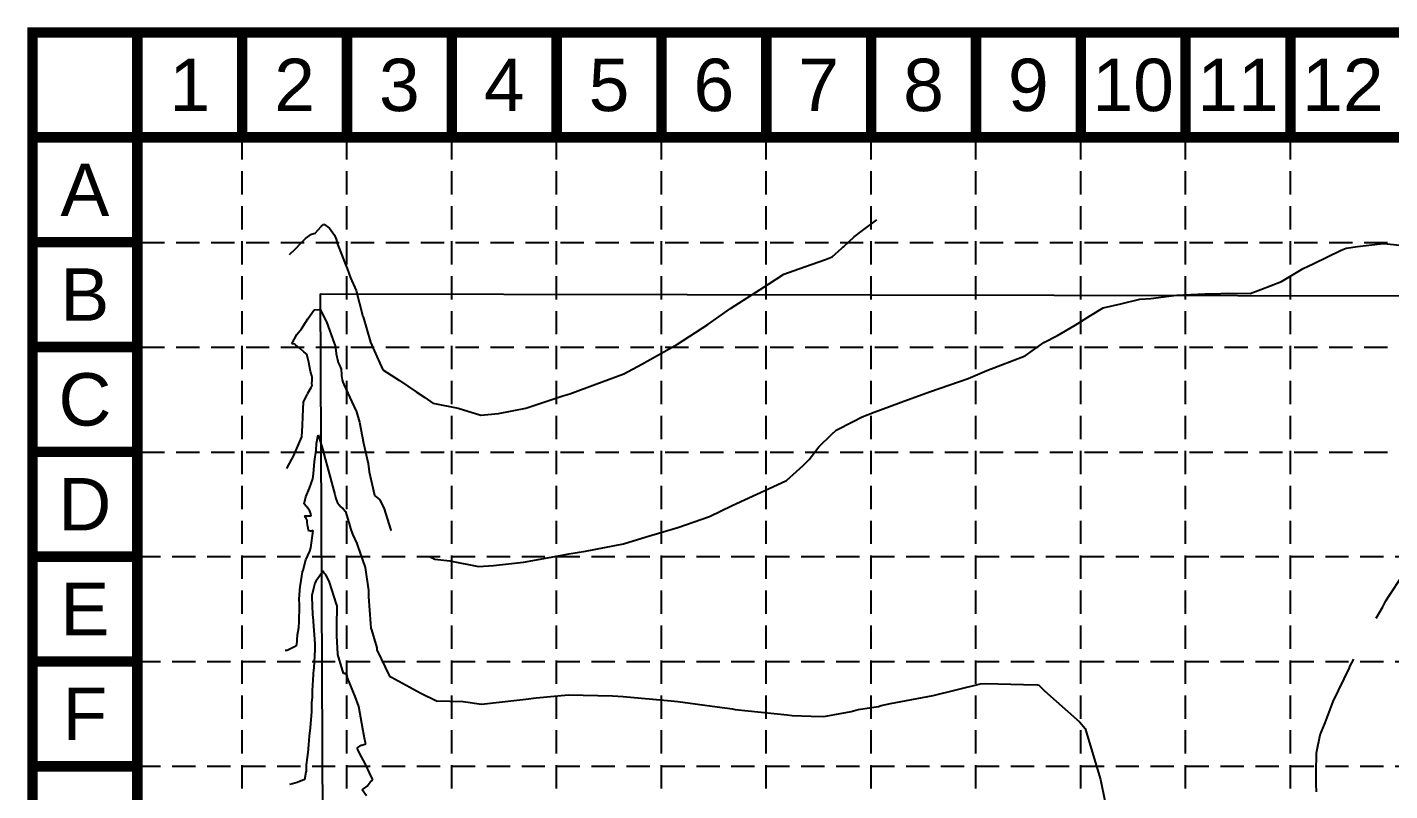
# Model space of a CAD drawing. Extents: x 626 to 3511, y 2890 to 4695.
# Drawn here: x 626 to 1211, y 4367 to 4695 of the extents above; entities that cross this region are included whole.
import ezdxf
from ezdxf.enums import TextEntityAlignment as Align

# ---------------------------------------------------------------- set-up
doc = ezdxf.new("R2010")
doc.units = 0
doc.header["$LTSCALE"] = 100
doc.header["$MEASUREMENT"] = 0
doc.linetypes.add('HIDDEN', pattern=[0.375, 0.25, -0.125])
for name, color, linetype in [('$-BNDY2', 4, 'CONTINUOUS'), ('BASE', 7, 'CONTINUOUS'), ('DG-XCONTOURS', 9, 'CONTINUOUS'), ('DG-XIDX_CONTOURS', 2, 'CONTINUOUS'), ('GRID', 254, 'HIDDEN')]:
    doc.layers.add(name, color=color, linetype=linetype)
doc.styles.get("Standard").update_dxf_attribs({"font": 'ARIAL.TTF'})

msp = doc.modelspace()

# ---------------------------------------------------------------- linework, layer by layer
at = {"layer": '$-BNDY2', "color": 7}
for q in [(3393.13, 4575.32), (754.02, 4124.74)]:
    msp.add_line((752.27, 4580.24), q, dxfattribs=at)
at = {"layer": 'BASE', "const_width": 4.5}
for points in [[(628.71, 2892.46), (3508.71, 2892.46), (3508.71, 4692.46), (628.71, 4692.46)], [(673.71, 2937.46), (3463.71, 2937.46), (3463.71, 4647.46), (673.71, 4647.46)]]:
    msp.add_lwpolyline(points, close=True, dxfattribs=at)
for points in [[(673.71, 4647.46), (673.71, 4692.46)], [(718.71, 4647.46), (718.71, 4692.46)], [(763.71, 4647.46), (763.71, 4692.46)], [(808.71, 4647.46), (808.71, 4692.46)], [(853.71, 4647.46), (853.71, 4692.46)], [(898.71, 4647.46), (898.71, 4692.46)], [(943.71, 4647.46), (943.71, 4692.46)], [(988.71, 4647.46), (988.71, 4692.46)], [(1033.71, 4647.46), (1033.71, 4692.46)], [(1078.71, 4647.46), (1078.71, 4692.46)], [(1123.71, 4647.46), (1123.71, 4692.46)], [(1168.71, 4647.46), (1168.71, 4692.46)], [(673.71, 4647.46), (628.71, 4647.46)], [(673.71, 4602.46), (628.71, 4602.46)], [(673.71, 4557.46), (628.71, 4557.46)], [(673.71, 4512.46), (628.71, 4512.46)], [(673.71, 4467.46), (628.71, 4467.46)], [(673.71, 4422.46), (628.71, 4422.46)], [(673.71, 4377.46), (628.71, 4377.46)]]:
    msp.add_lwpolyline(points, dxfattribs=at)
at = {"layer": 'DG-XCONTOURS', "color": 43}
for p, q in [((750.08, 4606.36, 1154), (752.61, 4609.22, 1154)), ((752.61, 4609.22, 1154), (753.74, 4610.18, 1154)), ((753.74, 4610.18, 1154), (756.15, 4608.53, 1154)), ((984.4, 4606.99, 1154), (991.15, 4612.07, 1154)), ((743.86, 4602.02, 1154), (745.94, 4604.04, 1154)), ((745.94, 4604.04, 1154), (748.51, 4605.86, 1154)), ((748.51, 4605.86, 1154), (750.08, 4606.36, 1154)), ((756.15, 4608.53, 1154), (758.42, 4605.4, 1154)), ((758.42, 4605.4, 1154), (759.12, 4603.78, 1154)), ((759.12, 4603.78, 1154), (759.64, 4601.62, 1154)), ((977.05, 4600.59, 1154), (981.48, 4604.67, 1154)), ((981.48, 4604.67, 1154), (984.4, 4606.99, 1154)), ((739.06, 4597.22, 1154), (741.59, 4599.65, 1154)), ((741.59, 4599.65, 1154), (743.86, 4602.02, 1154)), ((759.64, 4601.62, 1154), (761.4, 4597.25, 1154)), ((761.4, 4597.25, 1154), (762.81, 4593.61, 1154)), ((972.02, 4596.14, 1154), (976.16, 4599.91, 1154)), ((976.16, 4599.91, 1154), (976.76, 4600.38, 1154)), ((976.76, 4600.38, 1154), (977.05, 4600.59, 1154)), ((762.81, 4593.61, 1154), (763.84, 4591.15, 1154)), ((951.24, 4588.69, 1154), (960.14, 4591.91, 1154)), ((960.14, 4591.91, 1154), (960.22, 4591.94, 1154)), ((960.22, 4591.94, 1154), (960.48, 4592.04, 1154)), ((960.48, 4592.04, 1154), (969.2, 4595.06, 1154)), ((969.2, 4595.06, 1154), (972.02, 4596.14, 1154)), ((763.84, 4591.15, 1154), (765.24, 4587.21, 1154)), ((765.24, 4587.21, 1154), (767.59, 4581.7, 1154)), ((944.68, 4584.41, 1154), (951.24, 4588.69, 1154)), ((767.59, 4581.7, 1154), (770.58, 4570.47, 1154)), ((928.4, 4573.98, 1154), (944.68, 4584.41, 1154)), ((918.56, 4567.15, 1154), (928.4, 4573.98, 1154)), ((770.58, 4570.47, 1154), (770.61, 4570.4, 1154)), ((770.61, 4570.4, 1154), (770.63, 4570.35, 1154)), ((770.63, 4570.35, 1154), (773.8, 4559.54, 1154)), ((905.57, 4558.73, 1154), (918.56, 4567.15, 1154)), ((773.8, 4559.54, 1154), (776.55, 4553.36, 1154)), ((890.35, 4550.07, 1154), (905.57, 4558.73, 1154)), ((776.55, 4553.36, 1154), (777.02, 4552.38, 1154)), ((777.02, 4552.38, 1154), (777.2, 4551.84, 1154)), ((777.2, 4551.84, 1154), (779.06, 4547.67, 1154)), ((779.06, 4547.67, 1154), (786.19, 4543.04, 1154)), ((864, 4539.07, 1154), (882.58, 4545.87, 1154)), ((882.58, 4545.87, 1154), (890.35, 4550.07, 1154)), ((786.19, 4543.04, 1154), (793.43, 4538.15, 1154)), ((859.36, 4537.37, 1154), (864, 4539.07, 1154)), ((793.43, 4538.15, 1154), (797.12, 4535.83, 1154)), ((797.12, 4535.83, 1154), (800.51, 4533.33, 1154)), ((800.51, 4533.33, 1154), (811.41, 4531.23, 1154)), ((840.48, 4531.22, 1154), (856.43, 4536.45, 1154)), ((856.43, 4536.45, 1154), (859.36, 4537.37, 1154)), ((811.41, 4531.23, 1154), (821.17, 4528.18, 1154)), ((821.17, 4528.18, 1154), (828.72, 4528.96, 1154)), ((828.72, 4528.96, 1154), (840.48, 4531.22, 1154)), ((750.48, 4513.2, 1156), (750.59, 4516.01, 1156)), ((750.59, 4516.01, 1156), (751.39, 4519.77, 1156)), ((751.39, 4519.77, 1156), (753.42, 4513.26, 1156)), ((749.83, 4508.36, 1156), (750.48, 4513.2, 1156)), ((753.42, 4513.26, 1156), (754.32, 4509.5, 1156)), ((749.28, 4502.99, 1156), (749.83, 4508.36, 1156)), ((754.32, 4509.5, 1156), (756.08, 4503.12, 1156)), ((747.57, 4496.86, 1156), (749.02, 4500.89, 1156)), ((749.02, 4500.89, 1156), (749.28, 4502.99, 1156)), ((756.08, 4503.12, 1156), (758.46, 4494.06, 1156)), ((745.3, 4490.17, 1156), (746.1, 4493.06, 1156)), ((746.1, 4493.06, 1156), (747.57, 4496.86, 1156)), ((758.46, 4494.06, 1156), (758.75, 4492.99, 1156)), ((758.75, 4492.99, 1156), (758.78, 4492.83, 1156)), ((758.78, 4492.83, 1156), (759.56, 4490.87, 1156)), ((745.56, 4489.77, 1156), (745.3, 4490.17, 1156)), ((745.91, 4489.47, 1156), (745.56, 4489.77, 1156)), ((746.53, 4488.91, 1156), (745.91, 4489.47, 1156)), ((746.64, 4488.81, 1156), (746.53, 4488.91, 1156)), ((746.71, 4488.76, 1156), (746.64, 4488.81, 1156)), ((746.96, 4488.31, 1156), (746.71, 4488.76, 1156)), ((747.53, 4487.35, 1156), (746.96, 4488.31, 1156)), ((747.76, 4486.97, 1156), (747.53, 4487.35, 1156)), ((748.18, 4485.79, 1156), (747.76, 4486.97, 1156)), ((759.56, 4490.87, 1156), (759.6, 4490.62, 1156)), ((759.6, 4490.62, 1156), (761.13, 4488.79, 1156)), ((761.13, 4488.79, 1156), (761.16, 4488.67, 1156)), ((761.16, 4488.67, 1156), (762.03, 4487.93, 1156)), ((762.03, 4487.93, 1156), (763.09, 4486.84, 1156)), ((763.09, 4486.84, 1156), (764.53, 4482.12, 1156)), ((745.47, 4484.96, 1156), (745.81, 4484.98, 1156)), ((745.71, 4484.47, 1156), (745.47, 4484.96, 1156)), ((745.84, 4484.27, 1156), (745.71, 4484.47, 1156)), ((745.81, 4484.98, 1156), (746.46, 4485, 1156)), ((746.13, 4483.86, 1156), (745.84, 4484.27, 1156)), ((746.38, 4483.56, 1156), (746.13, 4483.86, 1156)), ((746.57, 4483.26, 1156), (746.38, 4483.56, 1156)), ((746.46, 4485, 1156), (747.32, 4485.01, 1156)), ((746.67, 4482.37, 1156), (746.57, 4483.26, 1156)), ((746.83, 4481.03, 1156), (746.67, 4482.37, 1156)), ((746.9, 4480.36, 1156), (746.83, 4481.03, 1156)), ((747.24, 4478.84, 1156), (746.9, 4480.36, 1156)), ((747.32, 4485.01, 1156), (747.72, 4485.02, 1156)), ((747.72, 4485.02, 1156), (748.31, 4485.03, 1156)), ((748.31, 4485.03, 1156), (748.18, 4485.79, 1156)), ((764.53, 4482.12, 1156), (765.21, 4479.56, 1156)), ((747.29, 4478.55, 1156), (747.24, 4478.84, 1156)), ((748.01, 4478.42, 1156), (747.29, 4478.55, 1156)), ((748.13, 4478.37, 1156), (748.01, 4478.42, 1156)), ((749.23, 4478.61, 1156), (748.13, 4478.37, 1156)), ((748.2, 4471.29, 1156), (749.23, 4478.61, 1156)), ((765.21, 4479.56, 1156), (766.02, 4477.05, 1156)), ((766.02, 4477.05, 1156), (767.92, 4473.03, 1156)), ((746.08, 4466.02, 1156), (747.82, 4469.82, 1156)), ((747.82, 4469.82, 1156), (748.2, 4471.29, 1156)), ((767.92, 4473.03, 1156), (768.05, 4472.73, 1156)), ((768.05, 4472.73, 1156), (768.21, 4472.24, 1156)), ((768.21, 4472.24, 1156), (771.54, 4462.83, 1156)), ((744.85, 4461.58, 1156), (746.08, 4466.02, 1156)), ((771.54, 4462.83, 1156), (772.97, 4452.96, 1156)), ((743.72, 4455.33, 1156), (744.66, 4461, 1156)), ((744.66, 4461, 1156), (744.85, 4461.58, 1156)), ((750.52, 4457.06, 1157), (749.98, 4456.04, 1157)), ((752.58, 4460.07, 1157), (750.52, 4457.06, 1157)), ((753.18, 4461.37, 1157), (752.58, 4460.07, 1157)), ((753.86, 4460.42, 1157), (753.18, 4461.37, 1157)), ((754.57, 4459.74, 1157), (753.86, 4460.42, 1157)), ((756.22, 4456.55, 1157), (754.57, 4459.74, 1157)), ((743.15, 4449.17, 1156), (743.69, 4454.81, 1156)), ((743.69, 4454.81, 1156), (743.72, 4455.33, 1156)), ((749.49, 4454.31, 1157), (748.67, 4450.72, 1157)), ((749.98, 4456.04, 1157), (749.49, 4454.31, 1157)), ((759.28, 4447, 1157), (756.22, 4456.55, 1157)), ((772.97, 4452.96, 1156), (772.99, 4450.15, 1156)), ((743.32, 4446.84, 1156), (743.15, 4449.17, 1156)), ((743.15, 4438.96, 1156), (743.32, 4446.84, 1156)), ((748.67, 4450.72, 1157), (748.65, 4450.18, 1157)), ((748.65, 4450.18, 1157), (748.98, 4442.58, 1157)), ((759.45, 4446.3, 1157), (759.28, 4447, 1157)), ((759.36, 4437.99, 1157), (759.46, 4445.86, 1157)), ((759.46, 4445.86, 1157), (759.45, 4446.3, 1157)), ((772.99, 4450.15, 1156), (773.76, 4438.7, 1156)), ((748.98, 4442.58, 1157), (749.14, 4440.06, 1157)), ((749.14, 4440.06, 1157), (749.16, 4439.65, 1157)), ((749.16, 4439.65, 1157), (749.85, 4429.97, 1157)), ((742.18, 4429.41, 1156), (742.46, 4433.86, 1156)), ((742.46, 4433.86, 1156), (742.99, 4436.98, 1156)), ((742.99, 4436.98, 1156), (743.08, 4437.79, 1156)), ((743.08, 4437.79, 1156), (743.15, 4438.96, 1156)), ((759.3, 4435.88, 1157), (759.36, 4437.99, 1157)), ((759.3, 4435.74, 1157), (759.3, 4435.88, 1157)), ((759.43, 4433.29, 1157), (759.3, 4435.74, 1157)), ((773.76, 4438.7, 1156), (773.95, 4436.8, 1156)), ((773.95, 4436.8, 1156), (774.21, 4436.03, 1156)), ((774.21, 4436.03, 1156), (776.54, 4428.28, 1156)), ((737.98, 4427.29, 1156), (740.95, 4428.72, 1156)), ((740.95, 4428.72, 1156), (742.18, 4429.41, 1156)), ((749.95, 4427.63, 1157), (749.46, 4419.69, 1157)), ((749.85, 4429.97, 1157), (749.95, 4427.63, 1157)), ((759.72, 4425.76, 1157), (759.43, 4433.29, 1157)), ((776.54, 4428.28, 1156), (776.52, 4427.43, 1156)), ((737.18, 4427.25, 1156), (737.98, 4427.29, 1156)), ((759.84, 4425.44, 1157), (759.72, 4425.76, 1157)), ((762.18, 4417.33, 1157), (759.84, 4425.44, 1157)), ((776.52, 4427.43, 1156), (782.01, 4416.17, 1156)), ((749.41, 4419.19, 1157), (749.11, 4414.61, 1157)), ((749.45, 4419.35, 1157), (749.41, 4419.19, 1157)), ((749.46, 4419.69, 1157), (749.45, 4419.35, 1157)), ((763.05, 4417.27, 1157), (762.18, 4417.33, 1157)), ((763.2, 4416.91, 1157), (763.05, 4417.27, 1157)), ((763.75, 4416.57, 1157), (763.2, 4416.91, 1157)), ((763.84, 4416.21, 1157), (763.75, 4416.57, 1157)), ((763.96, 4415.4, 1157), (763.84, 4416.21, 1157)), ((782.01, 4416.17, 1156), (782.27, 4416.01, 1156)), ((782.27, 4416.01, 1156), (782.81, 4415.73, 1156)), ((749.11, 4414.61, 1157), (748.84, 4410.01, 1157)), ((767.24, 4407.48, 1157), (763.96, 4415.4, 1157)), ((782.81, 4415.73, 1156), (795.48, 4408.88, 1156)), ((1015.36, 4407.81, 1156), (1035.71, 4412.9, 1156)), ((1035.71, 4412.9, 1156), (1037.67, 4413.03, 1156)), ((1037.67, 4413.03, 1156), (1054.14, 4412.52, 1156)), ((1054.14, 4412.52, 1156), (1060.15, 4412.47, 1156)), ((1060.15, 4412.47, 1156), (1060.71, 4412.27, 1156)), ((1060.71, 4412.27, 1156), (1063.21, 4409.91, 1156)), ((748.53, 4404.44, 1157), (748.51, 4403.45, 1157)), ((748.54, 4404.84, 1157), (748.53, 4404.44, 1157)), ((748.75, 4406.94, 1157), (748.54, 4404.84, 1157)), ((748.77, 4407.09, 1157), (748.75, 4406.94, 1157)), ((748.83, 4409.39, 1157), (748.77, 4407.09, 1157)), ((748.84, 4409.66, 1157), (748.83, 4409.39, 1157)), ((748.84, 4410.01, 1157), (748.84, 4409.66, 1157)), ((768.74, 4403.11, 1157), (767.24, 4407.48, 1157)), ((795.48, 4408.88, 1156), (802.1, 4405.57, 1156)), ((802.1, 4405.57, 1156), (813.54, 4405.2, 1156)), ((813.54, 4405.2, 1156), (821.51, 4404.11, 1156)), ((821.51, 4404.11, 1156), (837.88, 4406.03, 1156)), ((837.88, 4406.03, 1156), (840.53, 4406.3, 1156)), ((840.53, 4406.3, 1156), (844.96, 4406.81, 1156)), ((844.96, 4406.81, 1156), (858.8, 4408.08, 1156)), ((858.8, 4408.08, 1156), (877.69, 4407.64, 1156)), ((877.69, 4407.64, 1156), (882.28, 4407.38, 1156)), ((882.28, 4407.38, 1156), (902.95, 4405.53, 1156)), ((902.95, 4405.53, 1156), (905.73, 4405.29, 1156)), ((905.73, 4405.29, 1156), (922.58, 4402.96, 1156)), ((993.03, 4403.49, 1156), (997.05, 4404.46, 1156)), ((997.05, 4404.46, 1156), (1015.36, 4407.81, 1156)), ((1063.21, 4409.91, 1156), (1078.12, 4396.54, 1156)), ((748.4, 4399.23, 1157), (747.89, 4394, 1157)), ((748.41, 4399.32, 1157), (748.4, 4399.23, 1157)), ((748.44, 4400.67, 1157), (748.41, 4399.32, 1157)), ((748.47, 4401.88, 1157), (748.44, 4400.67, 1157)), ((748.48, 4402.06, 1157), (748.47, 4401.88, 1157)), ((748.51, 4403.45, 1157), (748.48, 4402.28, 1157)), ((748.48, 4402.28, 1157), (748.48, 4402.06, 1157)), ((770.53, 4393.44, 1157), (768.74, 4403.11, 1157)), ((922.58, 4402.96, 1156), (929.18, 4402.07, 1156)), ((929.18, 4402.07, 1156), (930.36, 4401.89, 1156)), ((930.36, 4401.89, 1156), (952.63, 4399.52, 1156)), ((952.63, 4399.52, 1156), (954.85, 4399.25, 1156)), ((954.85, 4399.25, 1156), (963.03, 4399.01, 1156)), ((963.03, 4399.01, 1156), (968.41, 4398.89, 1156)), ((968.41, 4398.89, 1156), (973.2, 4399.7, 1156)), ((973.2, 4399.7, 1156), (980.22, 4400.99, 1156)), ((980.22, 4400.99, 1156), (983.11, 4401.8, 1156)), ((983.11, 4401.8, 1156), (991.94, 4403.19, 1156)), ((991.94, 4403.19, 1156), (993.03, 4403.49, 1156)), ((747.89, 4394, 1157), (747.5, 4390.36, 1157)), ((771.41, 4388.8, 1157), (770.53, 4393.44, 1157)), ((1078.12, 4396.54, 1156), (1080.55, 4393.74, 1156)), ((1080.55, 4393.74, 1156), (1087.21, 4371.84, 1156)), ((747.22, 4386.69, 1157), (746.89, 4383.39, 1157)), ((747.36, 4388.69, 1157), (747.22, 4386.69, 1157)), ((747.5, 4390.36, 1157), (747.36, 4388.69, 1157)), ((770.05, 4386.58, 1157), (771.79, 4387.14, 1157)), ((771.79, 4387.14, 1157), (771.41, 4388.8, 1157)), ((746.66, 4381.17, 1157), (746.22, 4378.08, 1157)), ((746.89, 4383.39, 1157), (746.66, 4381.17, 1157)), ((768.11, 4385.26, 1157), (768.26, 4385.4, 1157)), ((768.38, 4384.6, 1157), (768.11, 4385.26, 1157)), ((768.26, 4385.4, 1157), (769.82, 4386.5, 1157)), ((768.97, 4383.4, 1157), (768.38, 4384.6, 1157)), ((771.74, 4378.07, 1157), (768.97, 4383.4, 1157)), ((769.82, 4386.5, 1157), (769.85, 4386.5, 1157)), ((769.85, 4386.5, 1157), (770.05, 4386.58, 1157)), ((746.15, 4375.4, 1157), (746.08, 4374.98, 1157)), ((746.22, 4378.08, 1157), (746.15, 4375.4, 1157)), ((773.32, 4374.68, 1157), (771.74, 4378.07, 1157)), ((740.31, 4369.96, 1157), (738.97, 4369.66, 1157)), ((742.36, 4370.56, 1157), (740.31, 4369.96, 1157)), ((745.42, 4371.73, 1157), (742.36, 4370.56, 1157)), ((745.57, 4371.79, 1157), (745.42, 4371.73, 1157)), ((745.59, 4371.88, 1157), (745.57, 4371.79, 1157)), ((745.69, 4372.51, 1157), (745.59, 4371.88, 1157)), ((746.08, 4374.98, 1157), (745.69, 4372.51, 1157)), ((772.38, 4368.98, 1157), (773.66, 4370.65, 1157)), ((774.85, 4371.61, 1157), (773.32, 4374.68, 1157)), ((773.66, 4370.65, 1157), (774.85, 4371.61, 1157)), ((1087.21, 4371.84, 1156), (1091.83, 4348.67, 1156)), ((770.29, 4367.36, 1157), (772.38, 4368.98, 1157)), ((772.12, 4364.72, 1157), (770.29, 4367.36, 1157))]:
    msp.add_line(p, q, dxfattribs=at)
at = {"layer": 'DG-XIDX_CONTOURS', "color": 43}
for p, q in [((1178.43, 4593.11, 1155), (1190.55, 4599.02, 1155)), ((1190.55, 4599.02, 1155), (1191.94, 4599.59, 1155)), ((1191.94, 4599.59, 1155), (1192.59, 4599.83, 1155)), ((1192.59, 4599.83, 1155), (1197.57, 4600.54, 1155)), ((1197.57, 4600.54, 1155), (1207.45, 4601.78, 1155)), ((1207.45, 4601.78, 1155), (1208.74, 4601.86, 1155)), ((1208.74, 4601.86, 1155), (1210.29, 4601.79, 1155)), ((1210.29, 4601.79, 1155), (1218.29, 4600.91, 1155)), ((1174.12, 4591.1, 1155), (1178.43, 4593.11, 1155)), ((1155.95, 4582.16, 1155), (1164.88, 4585.56, 1155)), ((1164.88, 4585.56, 1155), (1174.12, 4591.1, 1155)), ((1108.77, 4578.21, 1155), (1119.82, 4579.72, 1155)), ((1119.82, 4579.72, 1155), (1131.96, 4580.22, 1155)), ((1131.96, 4580.22, 1155), (1135.62, 4580.26, 1155)), ((1135.62, 4580.26, 1155), (1142.1, 4580.5, 1155)), ((1142.1, 4580.5, 1155), (1151.4, 4580.42, 1155)), ((1151.4, 4580.42, 1155), (1155.95, 4582.16, 1155)), ((1082.96, 4570.92, 1155), (1088.39, 4574.33, 1155)), ((1088.39, 4574.33, 1155), (1095.96, 4575.92, 1155)), ((1095.96, 4575.92, 1155), (1104.05, 4578.04, 1155)), ((1104.05, 4578.04, 1155), (1108.77, 4578.21, 1155)), ((745.93, 4567.98, 1155), (746.93, 4569.5, 1155)), ((746.93, 4569.5, 1155), (749.58, 4573.36, 1155)), ((749.58, 4573.36, 1155), (749.64, 4573.45, 1155)), ((749.64, 4573.45, 1155), (749.66, 4573.46, 1155)), ((749.66, 4573.46, 1155), (751.73, 4573.56, 1155)), ((751.73, 4573.56, 1155), (752.2, 4573.58, 1155)), ((752.2, 4573.58, 1155), (752.2, 4573.58, 1155)), ((752.2, 4573.58, 1155), (754.95, 4568.28, 1155)), ((754.95, 4568.28, 1155), (758.28, 4559.11, 1155)), ((1076.34, 4566.83, 1155), (1082.96, 4570.92, 1155)), ((740.08, 4558.82, 1155), (742.26, 4562.75, 1155)), ((742.26, 4562.75, 1155), (744.19, 4565.22, 1155)), ((744.19, 4565.22, 1155), (745.93, 4567.98, 1155)), ((1062.92, 4559.33, 1155), (1068.79, 4562.32, 1155)), ((1068.79, 4562.32, 1155), (1076.34, 4566.83, 1155)), ((741.32, 4558.69, 1155), (740.08, 4558.82, 1155)), ((741.65, 4558.42, 1155), (741.32, 4558.69, 1155)), ((743.21, 4557.14, 1155), (741.65, 4558.42, 1155)), ((743.62, 4556.8, 1155), (743.21, 4557.14, 1155)), ((743.71, 4556.72, 1155), (743.62, 4556.8, 1155)), ((745.26, 4555.43, 1155), (743.71, 4556.72, 1155)), ((758.28, 4559.11, 1155), (758.53, 4558.41, 1155)), ((758.53, 4558.41, 1155), (758.62, 4557.94, 1155)), ((758.62, 4557.94, 1155), (758.91, 4555.88, 1155)), ((1054.83, 4553.64, 1155), (1062.92, 4559.33, 1155)), ((746.08, 4554.72, 1155), (745.26, 4555.43, 1155)), ((746.55, 4554.32, 1155), (746.08, 4554.72, 1155)), ((747.27, 4550.86, 1155), (746.55, 4554.32, 1155)), ((748.04, 4546.98, 1155), (747.27, 4550.86, 1155)), ((758.91, 4555.88, 1155), (759.04, 4554.65, 1155)), ((759.04, 4554.65, 1155), (759.04, 4554.55, 1155)), ((759.04, 4554.55, 1155), (759.73, 4551.3, 1155)), ((759.73, 4551.3, 1155), (759.73, 4551.1, 1155)), ((759.73, 4551.1, 1155), (760.51, 4549.61, 1155)), ((1038.34, 4547.36, 1155), (1054.83, 4553.64, 1155)), ((748.14, 4546.49, 1155), (748.04, 4546.98, 1155)), ((748.67, 4545.02, 1155), (748.14, 4546.49, 1155)), ((748.7, 4544.54, 1155), (748.67, 4545.02, 1155)), ((760.51, 4549.61, 1155), (761.24, 4547.88, 1155)), ((761.24, 4547.88, 1155), (761.34, 4545.59, 1155)), ((761.34, 4545.59, 1155), (761.34, 4545.05, 1155)), ((761.34, 4545.05, 1155), (761.62, 4543.31, 1155)), ((1030.4, 4543.93, 1155), (1038.34, 4547.36, 1155)), ((746.95, 4537.56, 1155), (748.3, 4540.13, 1155)), ((748.3, 4540.13, 1155), (748.73, 4540.99, 1155)), ((748.69, 4541.71, 1155), (748.83, 4543.1, 1155)), ((748.73, 4540.99, 1155), (748.69, 4541.71, 1155)), ((748.83, 4543.1, 1155), (748.7, 4544.54, 1155)), ((761.62, 4543.31, 1155), (761.88, 4542.35, 1155)), ((761.88, 4542.35, 1155), (762.37, 4541.35, 1155)), ((762.37, 4541.35, 1155), (765.87, 4533.95, 1155)), ((1014.2, 4538.35, 1155), (1030.4, 4543.93, 1155)), ((744.83, 4527.48, 1155), (745.05, 4533.97, 1155)), ((745.05, 4533.97, 1155), (746.65, 4536.92, 1155)), ((746.65, 4536.92, 1155), (746.71, 4537.05, 1155)), ((746.71, 4537.05, 1155), (746.95, 4537.56, 1155)), ((765.87, 4533.95, 1155), (767.81, 4529.63, 1155)), ((990.05, 4529.43, 1155), (1004.34, 4534.77, 1155)), ((1004.34, 4534.77, 1155), (1014.2, 4538.35, 1155)), ((744.61, 4523.73, 1155), (744.83, 4527.48, 1155)), ((767.81, 4529.63, 1155), (769.11, 4525.17, 1155)), ((980.95, 4525.46, 1155), (984.84, 4527.4, 1155)), ((984.84, 4527.4, 1155), (990.05, 4529.43, 1155)), ((744.31, 4518.92, 1155), (744.61, 4523.73, 1155)), ((769.11, 4525.17, 1155), (770.87, 4516.21, 1155)), ((971.76, 4519.93, 1155), (973.73, 4521.79, 1155)), ((973.73, 4521.79, 1155), (980.95, 4525.46, 1155)), ((741.33, 4511.89, 1155), (744.31, 4518.92, 1155)), ((770.87, 4516.21, 1155), (772.84, 4507.47, 1155)), ((966.31, 4514.52, 1155), (971.76, 4519.93, 1155)), ((737.95, 4505.28, 1155), (741.12, 4511.47, 1155)), ((741.12, 4511.47, 1155), (741.23, 4511.7, 1155)), ((741.23, 4511.7, 1155), (741.33, 4511.89, 1155)), ((962.07, 4509.13, 1155), (966.31, 4514.52, 1155)), ((772.84, 4507.47, 1155), (773.24, 4503.91, 1155)), ((773.24, 4503.91, 1155), (775.56, 4493.78, 1155)), ((952.37, 4500.19, 1155), (959.52, 4506.6, 1155)), ((959.52, 4506.6, 1155), (962.07, 4509.13, 1155)), ((929.08, 4489.37, 1155), (950.3, 4499.1, 1155)), ((950.3, 4499.1, 1155), (952.37, 4500.19, 1155)), ((775.56, 4493.78, 1155), (775.56, 4493.76, 1155)), ((775.56, 4493.76, 1155), (775.56, 4493.76, 1155)), ((775.56, 4493.76, 1155), (775.58, 4493.75, 1155)), ((775.58, 4493.75, 1155), (777.63, 4491.99, 1155)), ((777.63, 4491.99, 1155), (779.55, 4488.47, 1155)), ((779.55, 4488.47, 1155), (782.59, 4478.77, 1155)), ((919.29, 4484.72, 1155), (929.08, 4489.37, 1155)), ((905.74, 4480.03, 1155), (919.29, 4484.72, 1155)), ((782.59, 4478.77, 1155), (782.62, 4478.7, 1155)), ((882.35, 4472.94, 1155), (892.14, 4475.97, 1155)), ((892.14, 4475.97, 1155), (905.74, 4480.03, 1155)), ((856.16, 4468.06, 1155), (858.97, 4468.66, 1155)), ((858.97, 4468.66, 1155), (866.15, 4469.84, 1155)), ((866.15, 4469.84, 1155), (882.35, 4472.94, 1155)), ((799.21, 4467.58, 1155), (801.36, 4466.37, 1155)), ((801.36, 4466.37, 1155), (807.82, 4465.62, 1155)), ((807.82, 4465.62, 1155), (820.13, 4463.17, 1155)), ((820.13, 4463.17, 1155), (826.63, 4463.67, 1155)), ((826.63, 4463.67, 1155), (839.46, 4465.05, 1155)), ((839.46, 4465.05, 1155), (856.16, 4468.06, 1155)), ((1211.25, 4450.98, 1155), (1216.54, 4458.9, 1155)), ((1205.48, 4440.98, 1155), (1208.34, 4445.87, 1155)), ((1208.34, 4445.87, 1155), (1209.65, 4448.53, 1155)), ((1209.65, 4448.53, 1155), (1211.25, 4450.98, 1155)), ((1194.29, 4420.32, 1155), (1195.91, 4423.42, 1155)), ((1187.05, 4405.23, 1155), (1194.02, 4419.7, 1155)), ((1194.02, 4419.7, 1155), (1194.11, 4419.93, 1155)), ((1194.11, 4419.93, 1155), (1194.29, 4420.32, 1155)), ((1183.65, 4396.05, 1155), (1187.05, 4405.23, 1155)), ((1181.43, 4390.96, 1155), (1183.65, 4396.05, 1155)), ((1180.08, 4383.93, 1155), (1181.43, 4390.96, 1155)), ((1179.81, 4374.86, 1155), (1179.91, 4382.93, 1155)), ((1179.91, 4382.93, 1155), (1180.08, 4383.93, 1155)), ((1179.76, 4369.92, 1155), (1179.8, 4374.53, 1155)), ((1179.89, 4366.45, 1155), (1179.76, 4369.92, 1155)), ((1179.8, 4374.53, 1155), (1179.81, 4374.86, 1155))]:
    msp.add_line(p, q, dxfattribs=at)
at = {"layer": 'GRID', "color": 252, "linetype": 'HIDDEN', "ltscale": 0.4}
for p, q in [((718.56, 4647.89), (718.56, 3072.26)), ((763.56, 4647.89), (763.56, 3072.26)), ((808.56, 4647.89), (808.56, 3072.26)), ((853.56, 4647.89), (853.56, 3072.26)), ((898.56, 4647.89), (898.56, 3072.26)), ((943.56, 4647.89), (943.56, 3072.26)), ((988.56, 4647.89), (988.56, 3072.26)), ((1033.56, 4647.89), (1033.56, 3072.26)), ((1078.56, 4647.89), (1078.56, 3072.26)), ((1123.56, 4647.89), (1123.56, 3072.26)), ((1168.56, 4647.89), (1168.56, 3072.26)), ((675.37, 4602.31), (3465.37, 4602.31)), ((675.37, 4557.31), (3465.37, 4557.31)), ((675.37, 4512.31), (3465.37, 4512.31)), ((673.71, 4467.46), (3463.71, 4467.46)), ((673.71, 4422.46), (3463.71, 4422.46)), ((673.71, 4377.46), (3463.71, 4377.46))]:
    msp.add_line(p, q, dxfattribs=at)

# ---------------------------------------------------------------- texts
at = {"layer": 'BASE'}
for s, p in [('1', (696.21, 4669.96)), ('2', (741.21, 4669.96)), ('3', (786.21, 4669.96)), ('4', (831.21, 4669.96)), ('5', (876.21, 4669.96)), ('6', (921.21, 4669.96)), ('7', (966.21, 4669.96)), ('8', (1011.21, 4669.96)), ('9', (1056.21, 4669.96)), ('10', (1101.21, 4669.96)), ('11', (1146.21, 4669.96)), ('12', (1191.21, 4669.96)), ('A', (651.21, 4624.96)), ('B', (651.21, 4579.96)), ('C', (651.21, 4534.96)), ('D', (651.21, 4489.96)), ('E', (651.21, 4444.96)), ('F', (651.21, 4399.96))]:
    msp.add_text(s, height=22.5, dxfattribs=at).set_placement(p, align=Align.MIDDLE_CENTER)

doc.saveas('drawing.dxf')
